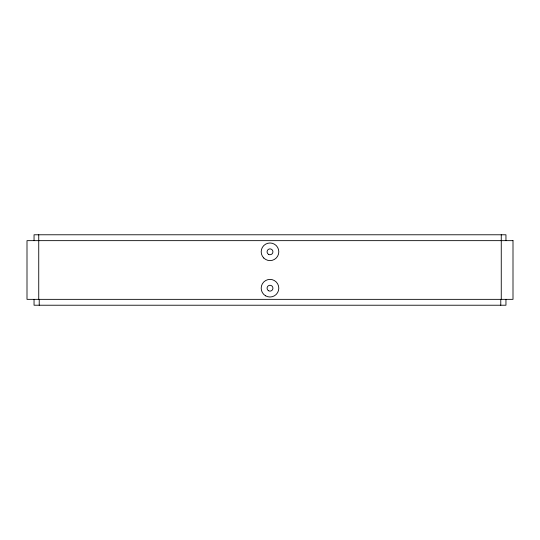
<?xml version="1.0" encoding="UTF-8"?>
<svg xmlns="http://www.w3.org/2000/svg" width="540" height="540" viewBox="0 0 540 540"><rect width="100%" height="100%" fill="white"/><g stroke="black" fill="none" stroke-linecap="round" stroke-linejoin="round"><path stroke-width="0.81" d="M505.953 240.651L505.953 234.779L34.047 234.779L34.047 240.651M505.953 299.349L505.953 305.222L34.047 305.222L34.047 299.349M501.262 234.779L501.262 299.349M500.776 299.349L500.776 305.222M39.224 299.349L39.224 305.222M38.738 234.779L38.738 299.349M513 240.651L27 240.651L27 299.349L513 299.349L513 240.651M268.535 254.347A2.936 2.936 0 0 0 272.936 251.802A2.936 2.936 0 0 0 268.535 249.264A2.936 2.936 0 0 0 268.535 254.347M268.535 290.736A2.936 2.936 0 0 0 272.936 288.198A2.936 2.936 0 0 0 268.535 285.653A2.936 2.936 0 0 0 268.535 290.736M265.599 295.826A8.802 8.802 0 0 0 278.802 288.198A8.802 8.802 0 0 0 265.599 280.571A8.802 8.802 0 0 0 265.599 295.826M263.776 258.026A8.802 8.802 0 0 0 278.505 254.084A8.802 8.802 0 0 0 267.719 243.297A8.802 8.802 0 0 0 263.776 258.026"/></g></svg>
